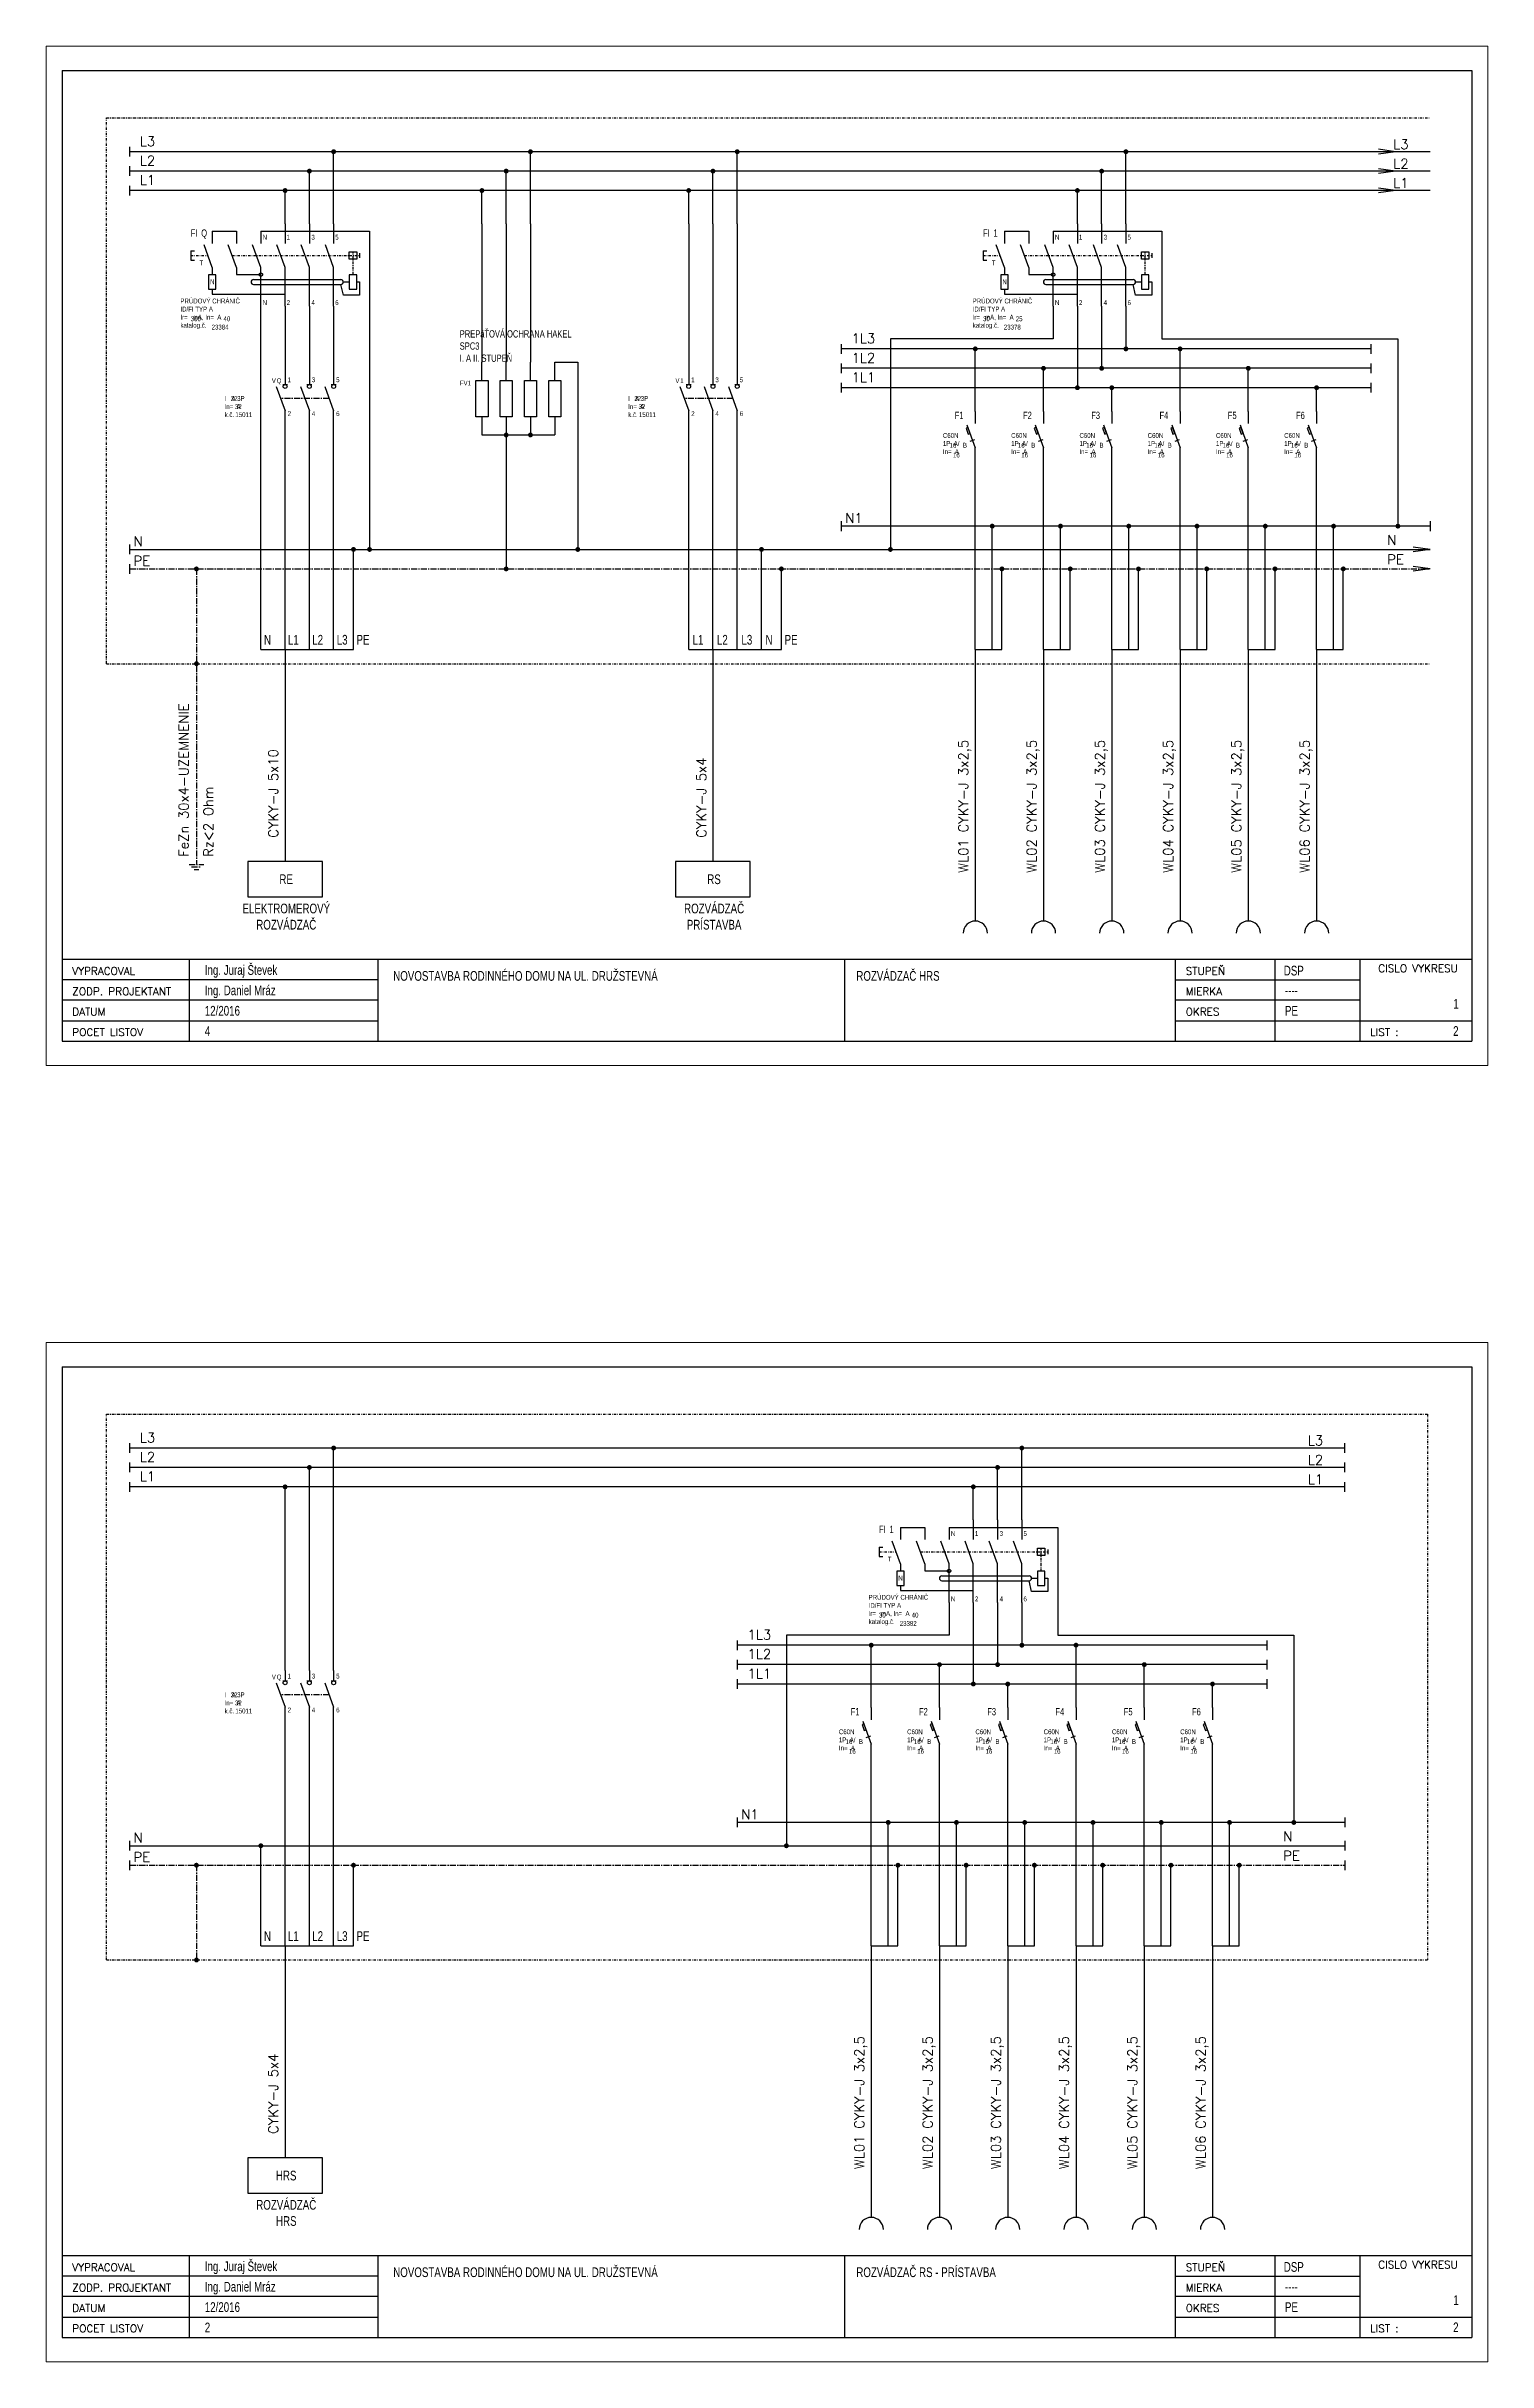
# Model space of a CAD drawing. Header units: millimetres. Extents: x -303 to 1005, y -240 to 237.
# Drawn here: x 27.1 to 324.1, y -240 to 237.1 of the extents above; entities that cross this region are included whole.
import ezdxf
from ezdxf.enums import TextEntityAlignment as Align

# ---------------------------------------------------------------- set-up
doc = ezdxf.new("R2010")
doc.units = ezdxf.units.MM
for name, pattern in [('AXES', [2, 1.25, -0.25, 0.25, -0.25]), ('CENTER', [2, 1.25, -0.25, 0.25, -0.25]), ('CONTINU', [0]), ('DASH2', [19.05, 12.7, -6.35]), ('DASHDOT', [1, 0.5, -0.25, 0, -0.25])]:
    doc.linetypes.add(name, pattern=pattern)
doc.styles.add('ROMANS', font='romans')
doc.styles.add('TR-ELEC', font='TXT', dxfattribs={"width": 0.75, "height": 2})

# ---------------------------------------------------------------- blocks, each defined once
blk = doc.blocks.new('ListA4')
for p, q in [((577.35, 316.98), (577.35, 116.98)), ((577.35, 316.98), (867.85, 316.98)), ((867.85, 316.98), (867.85, 116.98)), ((867.85, 133.78), (577.35, 133.78)), ((867.85, 133.78), (577.35, 133.78)), ((603.6, 116.98), (603.6, 133.78)), ((603.6, 116.98), (603.6, 133.78)), ((642.46, 116.98), (642.46, 133.78)), ((642.46, 116.98), (642.46, 133.78)), ((738.63, 116.98), (738.63, 133.78)), ((806.77, 116.98), (806.77, 133.78)), ((806.77, 116.98), (806.77, 133.78)), ((827.22, 133.78), (827.22, 116.98)), ((844.75, 133.78), (844.75, 116.98)), ((642.46, 129.58), (577.35, 129.58)), ((642.46, 129.58), (577.35, 129.58)), ((806.77, 129.58), (844.75, 129.58)), ((806.77, 129.58), (844.75, 129.58)), ((642.46, 125.38), (577.35, 125.38)), ((642.46, 125.38), (577.35, 125.38)), ((844.75, 125.38), (806.77, 125.38)), ((844.75, 125.38), (806.77, 125.38)), ((577.35, 121.18), (642.46, 121.18)), ((577.35, 121.18), (642.46, 121.18)), ((806.77, 121.18), (851.25, 121.18)), ((806.77, 121.18), (851.25, 121.18)), ((844.75, 121.18), (867.85, 121.18)), ((844.75, 121.18), (867.85, 121.18)), ((577.35, 116.98), (867.85, 116.98)), ((577.35, 116.98), (867.85, 116.98))]:
    blk.add_line(p, q)
at = {"style": 'ROMANS'}
for s, height, p in [('VYPRACOVAL', 1.575, (579.45, 130.63)), ('STUPEŇ', 1.575, (808.87, 130.63)), ('ZODP. PROJEKTANT', 1.5752, (579.45, 126.43)), ('MIERKA', 1.575, (808.87, 126.43)), ('DATUM', 1.575, (579.45, 122.23)), ('POCET LISTOV', 1.5752, (579.45, 118.03)), ('OKRES', 1.575, (808.87, 122.23)), ('LIST :', 1.575, (846.86, 118.03)), ('LIST :', 1.575, (846.86, 118.03))]:
    blk.add_text(s, height=height, dxfattribs=at).set_placement(p)
blk.add_text('CISLO VYKRESU', height=1.5752, dxfattribs=at).set_placement((864.94, 131.18), align=Align.RIGHT)
at = {"style": 'TR-ELEC', "width": 0.75}
for tag, p in [('MENO', (606.75, 130.63)), ('NAZOV', (645.58, 129.41)), ('ROZVADZAC', (741, 129.41)), ('STUPEN', (829.08, 130.5)), ('ZAKAZKA', (606.75, 126.43)), ('DATUM', (606.75, 122.23)), ('OKRES', (829.32, 122.23)), ('MIERKA', (829.32, 126.43)), ('POCETSTR', (606.75, 118.03))]:
    blk.add_attdef(tag, p, '', height=2, dxfattribs=at)
for tag, p in [('CV', (865.14, 123.67)), ('CL', (865.09, 118.06))]:
    blk.add_attdef(tag, text='', height=2, dxfattribs=at).set_placement(p, align=Align.RIGHT)
blk = doc.blocks.new('PrepatOchr')
at = {"color": 1}
for p, q in [((124.59, 169.31), (127.09, 169.31)), ((124.59, 161.81), (124.59, 169.31)), ((127.09, 169.31), (127.09, 161.81)), ((129.59, 169.31), (132.09, 169.31)), ((129.59, 161.81), (129.59, 169.31)), ((132.09, 169.31), (132.09, 161.81)), ((134.59, 169.31), (137.09, 169.31)), ((134.59, 161.81), (134.59, 169.31)), ((137.09, 169.31), (137.09, 161.81)), ((139.59, 169.31), (142.09, 169.31)), ((139.59, 161.81), (139.59, 169.31)), ((142.09, 169.31), (142.09, 161.81)), ((127.09, 161.81), (124.59, 161.81)), ((132.09, 161.81), (129.59, 161.81)), ((137.09, 161.81), (134.59, 161.81)), ((142.09, 161.81), (139.59, 161.81))]:
    blk.add_line(p, q, dxfattribs=at)
for p, q in [((125.84, 161.81), (125.84, 158.06)), ((130.84, 161.81), (130.84, 158.06)), ((135.84, 161.81), (135.84, 158.06)), ((140.84, 161.81), (140.84, 158.06))]:
    blk.add_line(p, q)
for points in [[(125.84, 169.31), (125.84, 173.06)], [(130.84, 169.31), (130.84, 173.06)], [(135.84, 169.31), (135.84, 173.06)], [(140.84, 169.31), (140.84, 173.06)]]:
    blk.add_lwpolyline(points)
for points in [[(125.84, 166.5, 0, 0.987, 0), (125.84, 168.47, 0, 0, 0), (125.84, 169.31, 0, 0, 0)], [(130.84, 166.5, 0, 0.987, 0), (130.84, 168.47, 0, 0, 0), (130.84, 169.31, 0, 0, 0)], [(135.84, 166.5, 0, 0.987, 0), (135.84, 168.47, 0, 0, 0), (135.84, 169.31, 0, 0, 0)], [(140.84, 166.5, 0, 0.987, 0), (140.84, 168.47, 0, 0, 0), (140.84, 169.31, 0, 0, 0)]]:
    blk.add_lwpolyline(points, format="xyseb", dxfattribs=at)
at = {"linetype": 'CONTINU', "style": 'TR-ELEC', "width": 0.75}
blk.add_attdef('MENO', text='', height=1, dxfattribs=at).set_placement((123.58, 168.27), align=Align.RIGHT)
blk = doc.blocks.new('Vypinac3P')
at = {"color": 1}
for p, q in [((74.51, 167.05), (76.33, 162.05)), ((75.83, 167.43), (76.83, 167.43)), ((79.51, 167.05), (81.33, 162.05)), ((80.83, 167.43), (81.83, 167.43)), ((84.51, 167.05), (86.33, 162.05)), ((85.83, 167.43), (86.83, 167.43))]:
    blk.add_line(p, q, dxfattribs=at)
at = {"color": 0}
for p, q in [((76.33, 169.55), (76.33, 167.43)), ((81.33, 169.55), (81.33, 167.43)), ((86.33, 169.55), (86.33, 167.43)), ((76.33, 159.55), (76.33, 162.05)), ((81.33, 159.55), (81.33, 162.05)), ((86.33, 159.55), (86.33, 162.05))]:
    blk.add_line(p, q, dxfattribs=at)
at = {"linetype": 'AXES'}
blk.add_line((85.42, 164.55), (75.42, 164.55), dxfattribs=at)
at = {"color": 1, "linetype": 'CONTINU'}
for centre in [(76.33, 167.03), (81.33, 167.03), (86.33, 167.03)]:
    blk.add_circle(centre, 0.401, dxfattribs=at)
at = {"linetype": 'CONTINU', "attachment_point": 1, "style": 'TR-ELEC'}
for s, insert, char_height, width in [('{\\H0.5x;V}', (73.59, 168.74), 2, 1.4702), ('{\\H0.5x;1}', (76.85, 168.92), 2, 1.4702), ('{\\H0.5x;3}', (81.83, 168.92), 2, 1.4702), ('{\\H0.5x;5}', (86.85, 168.92), 2, 1.4702), ('{I   A 3P\\PIn=  A\\Pk.č.}', (63.87, 165.07), 1, 6.8698), ('{\\H0.5x;2}', (76.85, 161.94), 2, 1.4702), ('{\\H0.5x;4}', (81.83, 161.94), 2, 1.4702), ('{\\H0.5x;6}', (86.85, 161.94), 2, 1.4702)]:
    blk.add_mtext(s, dxfattribs=dict(at, insert=insert, char_height=char_height, width=width))
at = {"linetype": 'CONTINU', "style": 'TR-ELEC', "width": 0.75}
for tag, p in [('OZ', (74.6, 167.73)), ('IN', (65.12, 164.04)), ('IN', (66, 162.39)), ('KC', (66.08, 160.74))]:
    blk.add_attdef(tag, p, '', height=1, dxfattribs=at)
blk = doc.blocks.new('Prud_chranic')
at = {"color": 0}
for p, q in [((239.58, 200.59), (239.58, 196.54)), ((244.58, 200.59), (244.58, 196.54)), ((249.58, 200.59), (249.58, 196.54)), ((224.58, 191.54), (222.87, 196.24)), ((224.58, 199.04), (224.58, 196.54)), ((229.58, 191.54), (227.87, 196.24)), ((229.58, 199.04), (229.58, 196.54)), ((234.58, 191.54), (232.87, 196.24)), ((234.58, 199.04), (234.58, 196.54)), ((239.58, 191.54), (237.87, 196.24)), ((244.58, 191.54), (242.87, 196.24)), ((249.58, 191.54), (247.87, 196.24)), ((234.58, 183.58), (234.58, 191.54)), ((239.58, 183.58), (239.58, 191.54)), ((244.58, 183.58), (244.58, 191.54)), ((249.58, 183.58), (249.58, 191.54))]:
    blk.add_line(p, q, dxfattribs=at)
at = {"linetype": 'CONTINU'}
for p, q in [((224.58, 199.04), (229.58, 199.04)), ((220.15, 194.99), (220.9, 194.99)), ((220.15, 193.09), (220.9, 193.09)), ((224.58, 191.54), (224.58, 190.07))]:
    blk.add_line(p, q, dxfattribs=at)
at = {"linetype": 'DASH2'}
for p, q in [((220.15, 194.99), (220.15, 194.04)), ((220.15, 194.04), (220.15, 193.09)), ((254.93, 194.52), (254.93, 193.57))]:
    blk.add_line(p, q, dxfattribs=at)
at = {"linetype": 'DASHDOT'}
for p, q in [((220.15, 194.04), (223.65, 194.04)), ((228.66, 194.04), (254.93, 194.04)), ((253.57, 190.07), (253.57, 194.8))]:
    blk.add_line(p, q, dxfattribs=at)
for p, q in [((233.08, 189.08), (251.08, 189.08)), ((233.08, 188.08), (251.08, 188.08))]:
    blk.add_line(p, q)
at = {"linetype": 'CONTINU'}
for points in [[(234.58, 199.04), (256.98, 199.04), (256.98, 183.58)], [(224.58, 187.1), (224.58, 186.07), (239.58, 186.07)]]:
    blk.add_lwpolyline(points, dxfattribs=at)
at = {"linetype": 'DASH2'}
blk.add_lwpolyline([(229.58, 191.54), (229.58, 190.09), (234.58, 190.09)], dxfattribs=at)
for points in [[(252.81, 193.28), (252.81, 194.8), (254.33, 194.8), (254.33, 193.28)], [(223.82, 190.07), (223.82, 187.1), (225.33, 187.1), (225.33, 190.07)], [(252.81, 190.07), (252.81, 187.1), (254.33, 187.1), (254.33, 190.07)]]:
    blk.add_lwpolyline(points, close=True)
for points in [[(254.33, 188.58), (254.93, 188.58), (254.93, 185.89), (251.58, 185.89), (251.08, 188.08)], [(251.58, 188.58), (252.81, 188.58)]]:
    blk.add_lwpolyline(points)
blk.add_circle((234.58, 190.09), 0.338, dxfattribs=at)
for centre, start, end in [((233.08, 188.58), 90, 270), ((251.08, 188.58), 270, 90)]:
    blk.add_arc(centre, 0.5, start, end)
at = {"linetype": 'CONTINU', "attachment_point": 1, "style": 'TR-ELEC'}
for s, insert, char_height, width in [('{FI}', (220.15, 199.42), 1.5, 2.3031), ('{\\pxql;N}', (234.96, 198.3), 1, 1.3566), ('{\\pxql;1}', (239.9, 198.3), 1, 1.3566), ('{\\pxql;3}', (245, 198.3), 1, 1.3566), ('{\\pxql;5}', (249.91, 198.3), 1, 1.3566), ('{T}', (221.95, 193.04), 1, 2.3031), ('{\\pxqc;N}', (223.9, 189.12), 1, 1.3566), ('{\\pxql;PRÚDOVÝ CHRÁNIČ\\PID/FI TYP A\\PIr=   mA, In=  A\\Pkatalog.č.}', (218.01, 185.16), 1, 12.1501), ('{\\pxql;N}', (234.96, 184.83), 1, 1.3566), ('{\\pxql;2}', (239.9, 184.83), 1, 1.3566), ('{\\pxql;4}', (245, 184.83), 1, 1.3566), ('{\\pxql;6}', (249.91, 184.83), 1, 1.3566)]:
    blk.add_mtext(s, dxfattribs=dict(at, insert=insert, char_height=char_height, width=width))
at = {"linetype": 'CONTINU', "style": 'TR-ELEC', "width": 0.75}
for tag, p, height in [('OZ', (222.29, 197.9), 1.5), ('IR', (220.12, 180.49), 1), ('IN', (226.88, 180.49), 1), ('KC', (224.43, 178.78), 1)]:
    blk.add_attdef(tag, p, '', height=height, dxfattribs=at)
blk = doc.blocks.new('Istic1P')
at = {"color": 0}
for p, q in [((223.32, 158.68), (223.32, 156.18)), ((221.61, 155.88), (223.32, 151.18)), ((222.29, 152.56), (223.23, 152.9)), ((223.32, 148.68), (223.32, 151.18))]:
    blk.add_line(p, q, dxfattribs=at)
at = {"linetype": 'CONTINU'}
blk.add_lwpolyline([(221.8, 155.36), (221.42, 155.22), (221.86, 154), (222.25, 154.14)], close=True, dxfattribs=at)
at = {"linetype": 'CONTINU', "insert": (216.66, 154.21), "char_height": 2, "width": 6.6831, "attachment_point": 1, "style": 'TR-ELEC'}
blk.add_mtext('{\\H0.5x;C60N\\P1P  A/\\PIn=  A}', dxfattribs=at)
at = {"linetype": 'CONTINU', "style": 'TR-ELEC', "width": 0.75}
blk.add_attdef('MENO', text='', height=1.5, dxfattribs=at).set_placement((220.91, 157.1), align=Align.RIGHT)
for tag, p in [('IN', (218.04, 151.18)), ('IN', (218.74, 149.19)), ('TYP', (220.78, 151.2))]:
    blk.add_attdef(tag, p, '', height=1, dxfattribs=at)

msp = doc.modelspace()

# ---------------------------------------------------------------- linework, layer by layer
at = {"linetype": 'DASHDOT'}
for p, q in [((39.55, 222.42), (312.26, 222.42)), ((39.55, 109.92), (39.55, 222.42)), ((39.55, 109.92), (312.26, 109.92)), ((39.55, -44.71), (311.7, -44.71)), ((39.55, -157.21), (39.55, -44.71)), ((311.7, -44.71), (311.7, -157.21)), ((39.55, -157.21), (311.7, -157.21))]:
    msp.add_line(p, q, dxfattribs=at)
for p, q in [((44.29, 216.42), (44.29, 214.42)), ((86.33, 200.59), (86.33, 215.42)), ((126.88, 200.59), (126.88, 215.42)), ((169.49, 200.59), (169.49, 215.42)), ((249.58, 200.59), (249.58, 215.42)), ((305.12, 215.42), (301.62, 215.92)), ((305.12, 215.42), (301.62, 214.92)), ((44.29, 212.42), (44.29, 210.42)), ((81.33, 200.59), (81.33, 211.42)), ((121.88, 200.59), (121.88, 211.42)), ((164.49, 200.59), (164.49, 211.42)), ((244.58, 200.59), (244.58, 211.42)), ((305.12, 211.42), (301.62, 211.92)), ((305.12, 211.42), (301.62, 210.92)), ((44.29, 208.42), (44.29, 206.42)), ((76.33, 200.59), (76.33, 207.42)), ((116.88, 200.59), (116.88, 207.42)), ((159.49, 200.59), (159.49, 207.42)), ((239.58, 200.59), (239.58, 207.42)), ((305.12, 207.42), (301.62, 207.92)), ((305.12, 207.42), (301.62, 206.92)), ((71.33, 112.82), (71.33, 183.58)), ((190.94, 175.79), (190.94, 173.79)), ((190.94, 171.79), (190.94, 169.79)), ((300.04, 175.79), (300.04, 173.79)), ((300.04, 171.79), (300.04, 169.79)), ((190.94, 167.79), (190.94, 165.79)), ((300.04, 167.79), (300.04, 165.79)), ((76.33, 112.82), (76.33, 159.55)), ((81.33, 112.82), (81.33, 159.55)), ((86.33, 112.82), (86.33, 159.55)), ((159.49, 112.82), (159.49, 159.55)), ((164.49, 112.82), (164.49, 159.55)), ((169.49, 112.82), (169.49, 159.55)), ((218.54, 112.82), (218.54, 151.92)), ((232.6, 112.82), (232.6, 151.92)), ((246.67, 112.82), (246.67, 151.92)), ((260.74, 112.82), (260.74, 151.92)), ((274.8, 112.82), (274.8, 151.92)), ((288.87, 112.82), (288.87, 151.92)), ((190.94, 139.26), (190.94, 137.26)), ((312.3, 139.26), (312.3, 137.26)), ((44.29, 134.46), (44.29, 132.46)), ((222.03, 112.82), (222.03, 138.26)), ((236.1, 112.82), (236.1, 138.26)), ((250.17, 112.82), (250.17, 138.26)), ((264.23, 112.82), (264.23, 138.26)), ((278.3, 112.82), (278.3, 138.26)), ((292.37, 112.82), (292.37, 138.26)), ((312.3, 133.46), (308.8, 133.96)), ((44.29, 130.45), (44.29, 128.45)), ((90.42, 112.82), (90.42, 133.46)), ((174.49, 112.82), (174.49, 133.46)), ((178.58, 112.82), (178.58, 129.45)), ((224.03, 112.82), (224.03, 129.45)), ((238.1, 112.82), (238.1, 129.45)), ((252.17, 112.82), (252.17, 129.45)), ((266.23, 112.82), (266.23, 129.45)), ((280.3, 112.82), (280.3, 129.45)), ((294.37, 112.82), (294.37, 129.45)), ((312.3, 133.46), (308.8, 132.96)), ((312.3, 129.45), (308.8, 129.95)), ((312.3, 129.45), (308.8, 128.95)), ((218.54, 61.88), (218.54, 56.88)), ((232.6, 61.88), (232.6, 56.88)), ((246.67, 61.88), (246.67, 56.88)), ((260.74, 61.88), (260.74, 56.88)), ((274.8, 61.88), (274.8, 56.88)), ((288.87, 61.88), (288.87, 56.88)), ((44.29, -50.71), (44.29, -52.71)), ((86.33, -66.54), (86.33, -51.71)), ((228.14, -66.54), (228.14, -51.71)), ((294.64, -50.71), (294.64, -52.71)), ((44.29, -54.71), (44.29, -56.71)), ((81.33, -66.54), (81.33, -55.71)), ((223.14, -66.54), (223.14, -55.71)), ((294.64, -54.71), (294.64, -56.71)), ((44.29, -58.71), (44.29, -60.71)), ((76.33, -66.54), (76.33, -59.71)), ((218.14, -66.54), (218.14, -59.71)), ((294.64, -58.71), (294.64, -60.71)), ((169.5, -91.34), (169.5, -93.34)), ((169.5, -95.34), (169.5, -97.34)), ((278.61, -91.34), (278.61, -93.34)), ((278.61, -95.34), (278.61, -97.34)), ((169.5, -99.34), (169.5, -101.34)), ((278.61, -99.34), (278.61, -101.34)), ((76.33, -154.3), (76.33, -107.58)), ((81.33, -154.3), (81.33, -107.58)), ((86.33, -154.3), (86.33, -107.58)), ((197.1, -154.3), (197.1, -115.21)), ((211.17, -154.3), (211.17, -115.21)), ((225.23, -154.3), (225.23, -115.21)), ((239.3, -154.3), (239.3, -115.21)), ((253.37, -154.3), (253.37, -115.21)), ((267.43, -154.3), (267.43, -115.21)), ((169.5, -127.87), (169.5, -129.87)), ((294.68, -127.87), (294.68, -129.87)), ((44.29, -132.67), (44.29, -134.67)), ((200.6, -154.3), (200.6, -128.87)), ((214.66, -154.3), (214.66, -128.87)), ((228.73, -154.3), (228.73, -128.87)), ((242.8, -154.3), (242.8, -128.87)), ((256.86, -154.3), (256.86, -128.87)), ((270.93, -154.3), (270.93, -128.87)), ((294.68, -132.67), (294.68, -134.67)), ((44.29, -136.68), (44.29, -138.68)), ((71.33, -154.3), (71.33, -133.67)), ((90.42, -154.3), (90.42, -137.68)), ((202.6, -154.3), (202.6, -137.68)), ((216.66, -154.3), (216.66, -137.68)), ((230.73, -154.3), (230.73, -137.68)), ((244.8, -154.3), (244.8, -137.68)), ((258.86, -154.3), (258.86, -137.68)), ((272.93, -154.3), (272.93, -137.68)), ((294.68, -136.68), (294.68, -138.68)), ((197.1, -205.25), (197.1, -210.25)), ((211.17, -205.25), (211.17, -210.25)), ((225.23, -205.25), (225.23, -210.25)), ((239.3, -205.25), (239.3, -210.25)), ((253.37, -205.25), (253.37, -210.25)), ((267.43, -205.25), (267.43, -210.25))]:
    msp.add_line(p, q)
at = {"color": 30}
for p, q in [((153.39, 215.42), (44.29, 215.42)), ((312.26, 215.42), (153.39, 215.42)), ((148.39, 211.42), (44.29, 211.42)), ((312.26, 211.42), (148.39, 211.42)), ((143.39, 207.42), (44.29, 207.42)), ((312.26, 207.42), (143.39, 207.42)), ((300.04, 174.79), (190.94, 174.79)), ((300.04, 170.79), (190.94, 170.79)), ((300.04, 166.79), (190.94, 166.79)), ((153.39, -51.71), (44.29, -51.71)), ((294.64, -51.71), (153.39, -51.71)), ((148.39, -55.71), (44.29, -55.71)), ((294.64, -55.71), (148.39, -55.71)), ((143.39, -59.71), (44.29, -59.71)), ((294.64, -59.71), (143.39, -59.71)), ((278.61, -92.34), (169.5, -92.34)), ((278.61, -96.34), (169.5, -96.34)), ((278.61, -100.34), (169.5, -100.34))]:
    msp.add_line(p, q, dxfattribs=at)
at = {"linetype": 'CONTINU'}
for p, q in [((116.88, 200.59), (116.88, 172.05)), ((121.88, 200.59), (121.88, 172.05)), ((126.88, 200.59), (126.88, 172.05)), ((159.49, 200.59), (159.49, 169.55)), ((164.49, 200.59), (164.49, 169.55)), ((169.49, 200.59), (169.49, 169.55)), ((76.33, 183.58), (76.33, 169.55)), ((81.33, 183.58), (81.33, 169.55)), ((86.33, 183.58), (86.33, 169.55)), ((93.73, 183.58), (93.73, 133.46)), ((239.58, 183.58), (239.58, 166.79)), ((244.58, 183.58), (244.58, 170.79)), ((249.58, 183.58), (249.58, 174.79)), ((218.54, 161.92), (218.54, 174.79)), ((260.74, 161.92), (260.74, 174.79)), ((232.6, 161.92), (232.6, 170.79)), ((274.8, 161.92), (274.8, 170.79)), ((246.67, 161.92), (246.67, 166.79)), ((288.87, 161.92), (288.87, 166.79)), ((116.88, 157.05), (131.88, 157.05)), ((121.88, 157.05), (121.88, 129.45)), ((76.33, -97.58), (76.33, -66.54)), ((81.33, -97.58), (81.33, -66.54)), ((86.33, -97.58), (86.33, -66.54)), ((218.14, -83.54), (218.14, -100.34)), ((223.14, -83.54), (223.14, -96.34)), ((228.14, -83.54), (228.14, -92.34)), ((197.1, -105.21), (197.1, -92.34)), ((239.3, -105.21), (239.3, -92.34)), ((211.17, -105.21), (211.17, -96.34)), ((253.37, -105.21), (253.37, -96.34)), ((225.23, -105.21), (225.23, -100.34)), ((267.43, -105.21), (267.43, -100.34))]:
    msp.add_line(p, q, dxfattribs=at)
at = {"color": 5}
for p, q in [((312.3, 138.26), (190.94, 138.26)), ((44.29, 133.46), (312.3, 133.46)), ((294.68, -128.87), (169.5, -128.87)), ((44.29, -133.67), (294.68, -133.67))]:
    msp.add_line(p, q, dxfattribs=at)
at = {"color": 3, "linetype": 'CENTER'}
for p, q in [((44.29, 129.45), (312.3, 129.45)), ((58.06, 129.45), (58.06, 68.53)), ((56.56, 68.53), (59.56, 68.53)), ((57.06, 68.03), (59.06, 68.03)), ((57.56, 67.53), (58.56, 67.53)), ((44.29, -137.68), (294.68, -137.68)), ((58.06, -137.68), (58.06, -157.21))]:
    msp.add_line(p, q, dxfattribs=at)
at = {"linetype": 'CONTINU', "lineweight": 0}
for points in [[(27.12, 27.14), (27.12, 237.14), (324.12, 237.14), (324.12, 27.14)], [(27.12, -239.99), (27.12, -29.99), (324.12, -29.99), (324.12, -239.99)]]:
    msp.add_lwpolyline(points, close=True, dxfattribs=at)
at = {"const_width": 0.5}
for points in [[(86.08, 215.42, 1), (86.58, 215.42, 1)], [(126.63, 215.42, 1), (127.13, 215.42, 1)], [(169.24, 215.42, 1), (169.74, 215.42, 1)], [(249.33, 215.42, 1), (249.83, 215.42, 1)], [(81.08, 211.42, 1), (81.58, 211.42, 1)], [(121.63, 211.42, 1), (122.13, 211.42, 1)], [(164.24, 211.42, 1), (164.74, 211.42, 1)], [(244.33, 211.42, 1), (244.83, 211.42, 1)], [(76.08, 207.42, 1), (76.58, 207.42, 1)], [(116.63, 207.42, 1), (117.13, 207.42, 1)], [(159.24, 207.42, 1), (159.74, 207.42, 1)], [(239.33, 207.42, 1), (239.83, 207.42, 1)], [(218.29, 174.79, 1), (218.79, 174.79, 1)], [(249.33, 174.79, 1), (249.83, 174.79, 1)], [(260.49, 174.79, 1), (260.99, 174.79, 1)], [(232.35, 170.79, 1), (232.85, 170.79, 1)], [(239.33, 166.79, 1), (239.83, 166.79, 1)], [(244.33, 170.79, 1), (244.83, 170.79, 1)], [(246.42, 166.79, 1), (246.92, 166.79, 1)], [(274.55, 170.79, 1), (275.05, 170.79, 1)], [(288.62, 166.79, 1), (289.12, 166.79, 1)], [(121.63, 157.05, 1), (122.13, 157.05, 1)], [(126.63, 157.05, 1), (127.13, 157.05, 1)], [(221.78, 138.26, 1), (222.28, 138.26, 1)], [(235.85, 138.26, 1), (236.35, 138.26, 1)], [(249.92, 138.26, 1), (250.42, 138.26, 1)], [(263.98, 138.26, 1), (264.48, 138.26, 1)], [(278.05, 138.26, 1), (278.55, 138.26, 1)], [(292.12, 138.26, 1), (292.62, 138.26, 1)], [(305.37, 138.26, 1), (305.87, 138.26, 1)], [(90.17, 133.46, 1), (90.67, 133.46, 1)], [(93.48, 133.46, 1), (93.98, 133.46, 1)], [(136.39, 133.46, 1), (136.89, 133.46, 1)], [(174.24, 133.46, 1), (174.74, 133.46, 1)], [(200.81, 133.46, 1), (201.31, 133.46, 1)], [(57.81, 129.45, 1), (58.31, 129.45, 1)], [(121.63, 129.45, 1), (122.13, 129.45, 1)], [(178.33, 129.45, 1), (178.83, 129.45, 1)], [(223.78, 129.45, 1), (224.28, 129.45, 1)], [(237.85, 129.45, 1), (238.35, 129.45, 1)], [(251.92, 129.45, 1), (252.42, 129.45, 1)], [(265.98, 129.45, 1), (266.48, 129.45, 1)], [(280.05, 129.45, 1), (280.55, 129.45, 1)], [(294.12, 129.45, 1), (294.62, 129.45, 1)], [(57.81, 109.92, 1), (58.31, 109.92, 1)], [(86.08, -51.71, 1), (86.58, -51.71, 1)], [(227.89, -51.71, 1), (228.39, -51.71, 1)], [(81.08, -55.71, 1), (81.58, -55.71, 1)], [(222.89, -55.71, 1), (223.39, -55.71, 1)], [(76.08, -59.71, 1), (76.58, -59.71, 1)], [(217.89, -59.71, 1), (218.39, -59.71, 1)], [(196.85, -92.34, 1), (197.35, -92.34, 1)], [(227.89, -92.34, 1), (228.39, -92.34, 1)], [(239.05, -92.34, 1), (239.55, -92.34, 1)], [(210.92, -96.34, 1), (211.42, -96.34, 1)], [(217.89, -100.34, 1), (218.39, -100.34, 1)], [(222.89, -96.34, 1), (223.39, -96.34, 1)], [(224.98, -100.34, 1), (225.48, -100.34, 1)], [(253.12, -96.34, 1), (253.62, -96.34, 1)], [(267.18, -100.34, 1), (267.68, -100.34, 1)], [(200.35, -128.87, 1), (200.85, -128.87, 1)], [(214.41, -128.87, 1), (214.91, -128.87, 1)], [(228.48, -128.87, 1), (228.98, -128.87, 1)], [(242.55, -128.87, 1), (243.05, -128.87, 1)], [(256.61, -128.87, 1), (257.11, -128.87, 1)], [(270.68, -128.87, 1), (271.18, -128.87, 1)], [(283.93, -128.87, 1), (284.43, -128.87, 1)], [(71.08, -133.67, 1), (71.58, -133.67, 1)], [(179.37, -133.67, 1), (179.87, -133.67, 1)], [(57.81, -137.68, 1), (58.31, -137.68, 1)], [(90.17, -137.68, 1), (90.67, -137.68, 1)], [(202.35, -137.68, 1), (202.85, -137.68, 1)], [(216.41, -137.68, 1), (216.91, -137.68, 1)], [(230.48, -137.68, 1), (230.98, -137.68, 1)], [(244.55, -137.68, 1), (245.05, -137.68, 1)], [(258.61, -137.68, 1), (259.11, -137.68, 1)], [(272.68, -137.68, 1), (273.18, -137.68, 1)], [(57.81, -157.21, 1), (58.31, -157.21, 1)]]:
    msp.add_lwpolyline(points, format="xyb", close=True, dxfattribs=at)
at = {"linetype": 'CONTINU'}
for points in [[(234.58, 183.58), (234.58, 176.83), (201.06, 176.83), (201.06, 133.46)], [(256.98, 183.58), (256.98, 176.83), (305.62, 176.83), (305.62, 138.26)], [(131.88, 172.05), (136.64, 172.05), (136.64, 133.46)], [(213.14, -83.54), (213.14, -90.29), (179.62, -90.29), (179.62, -133.67)], [(235.55, -83.54), (235.55, -90.29), (284.18, -90.29), (284.18, -128.87)]]:
    msp.add_lwpolyline(points, dxfattribs=at)
for points in [[(71.33, 112.82), (90.42, 112.82)], [(76.33, 112.82), (76.33, 69.14)], [(159.49, 112.82), (178.58, 112.82)], [(164.49, 112.82), (164.49, 69.14)], [(218.54, 112.82), (224.03, 112.82)], [(218.54, 112.82), (218.54, 61.88)], [(232.6, 112.82), (238.1, 112.82)], [(232.6, 112.82), (232.6, 61.88)], [(246.67, 112.82), (252.17, 112.82)], [(246.67, 112.82), (246.67, 61.88)], [(260.74, 112.82), (266.23, 112.82)], [(260.74, 112.82), (260.74, 61.88)], [(274.8, 112.82), (280.3, 112.82)], [(274.8, 112.82), (274.8, 61.88)], [(288.87, 112.82), (294.37, 112.82)], [(288.87, 112.82), (288.87, 61.88)], [(71.33, -154.3), (90.42, -154.3)], [(76.33, -154.3), (76.33, -197.99)], [(197.1, -154.3), (202.6, -154.3)], [(197.1, -154.3), (197.1, -205.25)], [(211.17, -154.3), (216.66, -154.3)], [(211.17, -154.3), (211.17, -205.25)], [(225.23, -154.3), (230.73, -154.3)], [(225.23, -154.3), (225.23, -205.25)], [(239.3, -154.3), (244.8, -154.3)], [(239.3, -154.3), (239.3, -205.25)], [(253.37, -154.3), (258.86, -154.3)], [(253.37, -154.3), (253.37, -205.25)], [(267.43, -154.3), (272.93, -154.3)], [(267.43, -154.3), (267.43, -205.25)]]:
    msp.add_lwpolyline(points)
at = {"color": 1, "linetype": 'CONTINU'}
for points in [[(68.63, 69.14), (68.63, 61.88), (84.03, 61.88), (84.03, 69.14)], [(156.79, 69.14), (156.79, 61.88), (172.19, 61.88), (172.19, 69.14)], [(68.63, -197.99), (68.63, -205.25), (84.03, -205.25), (84.03, -197.99)]]:
    msp.add_lwpolyline(points, close=True, dxfattribs=at)
for centre in [(218.54, 54.38), (232.6, 54.38), (246.67, 54.38), (260.74, 54.38), (274.8, 54.38), (288.87, 54.38), (197.1, -212.75), (211.17, -212.75), (225.23, -212.75), (239.3, -212.75), (253.37, -212.75), (267.43, -212.75)]:
    msp.add_arc(centre, 2.5, 0, 180)

# ---------------------------------------------------------------- block references
for p, values in [((-546.97, -84.83), {'MENO': 'Ing. Juraj Števek', 'ZAKAZKA': 'Ing. Daniel Mráz', 'DATUM': '12/2016', 'POCETSTR': '4', 'NAZOV': 'NOVOSTAVBA RODINNÉHO DOMU NA UL. DRUŽSTEVNÁ', 'ROZVADZAC': 'ROZVÁDZAČ HRS', 'STUPEN': 'DSP', 'MIERKA': '----', 'OKRES': 'PE', 'CV': '1', 'CL': '2'}), ((-546.97, -351.96), {'MENO': 'Ing. Juraj Števek', 'ZAKAZKA': 'Ing. Daniel Mráz', 'DATUM': '12/2016', 'POCETSTR': '2', 'NAZOV': 'NOVOSTAVBA RODINNÉHO DOMU NA UL. DRUŽSTEVNÁ', 'ROZVADZAC': 'ROZVÁDZAČ RS - PRÍSTAVBA', 'STUPEN': 'DSP', 'MIERKA': '----', 'OKRES': 'PE', 'CV': '1', 'CL': '2'})]:
    msp.add_blockref('ListA4', p).add_auto_attribs(values)
at = {"linetype": 'CONTINU'}
for name, p, values in [('Prud_chranic', (-163.25, 0), {'IR': '300', 'IN': '40', 'KC': '23384', 'OZ': 'Q'}), ('Prud_chranic', (0, 0), {'IR': '30', 'IN': '25', 'KC': '23378', 'OZ': '1'}), ('PrepatOchr', (-8.95, -1.01), {'MENO': 'FV1'}), ('Prud_chranic', (-21.44, -267.13), {'IR': '30', 'IN': '40', 'KC': '23382', 'OZ': '1'})]:
    msp.add_blockref(name, p, dxfattribs=at).add_auto_attribs(values)
ref = msp.add_blockref('Vypinac3P', (0, 0), dxfattribs=at)
ref.add_attrib('IN', '32', (65.12, 164.04), dxfattribs={"linetype": 'CONTINU', "height": 1, "style": 'TR-ELEC', "width": 0.75})
ref.add_attrib('IN', '32', (66, 162.39), dxfattribs={"linetype": 'CONTINU', "height": 1, "style": 'TR-ELEC', "width": 0.75})
ref.add_attrib('KC', '15011', (66.08, 160.74), dxfattribs={"linetype": 'CONTINU', "height": 1, "style": 'TR-ELEC', "width": 0.75})
ref.add_attrib('OZ', 'Q', (74.6, 167.73), dxfattribs={"linetype": 'CONTINU', "height": 1, "style": 'TR-ELEC', "width": 0.75})
ref = msp.add_blockref('Vypinac3P', (0, 0), dxfattribs=at)
ref.add_attrib('IN', '32', (65.12, 164.04), dxfattribs={"linetype": 'CONTINU', "height": 1, "style": 'TR-ELEC', "width": 0.75})
ref.add_attrib('IN', '32', (66, 162.39), dxfattribs={"linetype": 'CONTINU', "height": 1, "style": 'TR-ELEC', "width": 0.75})
ref.add_attrib('KC', '15011', (66.08, 160.74), dxfattribs={"linetype": 'CONTINU', "height": 1, "style": 'TR-ELEC', "width": 0.75})
ref.add_attrib('OZ', 'Q', (74.6, 167.73), dxfattribs={"linetype": 'CONTINU', "height": 1, "style": 'TR-ELEC', "width": 0.75})
ref = msp.add_blockref('Vypinac3P', (83.16, 0), dxfattribs=at)
ref.add_attrib('IN', '32', (148.28, 164.04), dxfattribs={"linetype": 'CONTINU', "height": 1, "style": 'TR-ELEC', "width": 0.75})
ref.add_attrib('IN', '32', (149.16, 162.39), dxfattribs={"linetype": 'CONTINU', "height": 1, "style": 'TR-ELEC', "width": 0.75})
ref.add_attrib('KC', '15011', (149.24, 160.74), dxfattribs={"linetype": 'CONTINU', "height": 1, "style": 'TR-ELEC', "width": 0.75})
ref.add_attrib('OZ', '1', (157.76, 167.73), dxfattribs={"linetype": 'CONTINU', "height": 1, "style": 'TR-ELEC', "width": 0.75})
ref = msp.add_blockref('Istic1P', (-4.79, 3.24), dxfattribs=at)
ref.add_attrib('MENO', 'F1', dxfattribs={"linetype": 'CONTINU', "height": 1.5, "style": 'TR-ELEC', "width": 0.75}).set_placement((216.12, 160.34), align=Align.RIGHT)
ref.add_attrib('IN', '16', (213.25, 154.42), dxfattribs={"linetype": 'CONTINU', "height": 1, "style": 'TR-ELEC', "width": 0.75})
ref.add_attrib('IN', '16', (213.95, 152.42), dxfattribs={"linetype": 'CONTINU', "height": 1, "style": 'TR-ELEC', "width": 0.75})
ref.add_attrib('TYP', 'B', (215.99, 154.44), dxfattribs={"linetype": 'CONTINU', "height": 1, "style": 'TR-ELEC', "width": 0.75})
ref = msp.add_blockref('Istic1P', (9.28, 3.24), dxfattribs=at)
ref.add_attrib('MENO', 'F2', dxfattribs={"linetype": 'CONTINU', "height": 1.5, "style": 'TR-ELEC', "width": 0.75}).set_placement((230.19, 160.34), align=Align.RIGHT)
ref.add_attrib('IN', '16', (227.32, 154.42), dxfattribs={"linetype": 'CONTINU', "height": 1, "style": 'TR-ELEC', "width": 0.75})
ref.add_attrib('IN', '16', (228.02, 152.42), dxfattribs={"linetype": 'CONTINU', "height": 1, "style": 'TR-ELEC', "width": 0.75})
ref.add_attrib('TYP', 'B', (230.06, 154.44), dxfattribs={"linetype": 'CONTINU', "height": 1, "style": 'TR-ELEC', "width": 0.75})
ref = msp.add_blockref('Istic1P', (23.35, 3.24), dxfattribs=at)
ref.add_attrib('MENO', 'F3', dxfattribs={"linetype": 'CONTINU', "height": 1.5, "style": 'TR-ELEC', "width": 0.75}).set_placement((244.25, 160.34), align=Align.RIGHT)
ref.add_attrib('IN', '16', (241.38, 154.42), dxfattribs={"linetype": 'CONTINU', "height": 1, "style": 'TR-ELEC', "width": 0.75})
ref.add_attrib('IN', '16', (242.08, 152.42), dxfattribs={"linetype": 'CONTINU', "height": 1, "style": 'TR-ELEC', "width": 0.75})
ref.add_attrib('TYP', 'B', (244.13, 154.44), dxfattribs={"linetype": 'CONTINU', "height": 1, "style": 'TR-ELEC', "width": 0.75})
ref = msp.add_blockref('Istic1P', (37.41, 3.24), dxfattribs=at)
ref.add_attrib('MENO', 'F4', dxfattribs={"linetype": 'CONTINU', "height": 1.5, "style": 'TR-ELEC', "width": 0.75}).set_placement((258.32, 160.34), align=Align.RIGHT)
ref.add_attrib('IN', '16', (255.45, 154.42), dxfattribs={"linetype": 'CONTINU', "height": 1, "style": 'TR-ELEC', "width": 0.75})
ref.add_attrib('IN', '16', (256.15, 152.42), dxfattribs={"linetype": 'CONTINU', "height": 1, "style": 'TR-ELEC', "width": 0.75})
ref.add_attrib('TYP', 'B', (258.19, 154.44), dxfattribs={"linetype": 'CONTINU', "height": 1, "style": 'TR-ELEC', "width": 0.75})
ref = msp.add_blockref('Istic1P', (51.48, 3.24), dxfattribs=at)
ref.add_attrib('MENO', 'F5', dxfattribs={"linetype": 'CONTINU', "height": 1.5, "style": 'TR-ELEC', "width": 0.75}).set_placement((272.39, 160.34), align=Align.RIGHT)
ref.add_attrib('IN', '16', (269.52, 154.42), dxfattribs={"linetype": 'CONTINU', "height": 1, "style": 'TR-ELEC', "width": 0.75})
ref.add_attrib('IN', '16', (270.22, 152.42), dxfattribs={"linetype": 'CONTINU', "height": 1, "style": 'TR-ELEC', "width": 0.75})
ref.add_attrib('TYP', 'B', (272.26, 154.44), dxfattribs={"linetype": 'CONTINU', "height": 1, "style": 'TR-ELEC', "width": 0.75})
ref = msp.add_blockref('Istic1P', (65.54, 3.24), dxfattribs=at)
ref.add_attrib('MENO', 'F6', dxfattribs={"linetype": 'CONTINU', "height": 1.5, "style": 'TR-ELEC', "width": 0.75}).set_placement((286.45, 160.34), align=Align.RIGHT)
ref.add_attrib('IN', '16', (283.58, 154.42), dxfattribs={"linetype": 'CONTINU', "height": 1, "style": 'TR-ELEC', "width": 0.75})
ref.add_attrib('IN', '16', (284.28, 152.42), dxfattribs={"linetype": 'CONTINU', "height": 1, "style": 'TR-ELEC', "width": 0.75})
ref.add_attrib('TYP', 'B', (286.32, 154.44), dxfattribs={"linetype": 'CONTINU', "height": 1, "style": 'TR-ELEC', "width": 0.75})
ref = msp.add_blockref('Vypinac3P', (0, -267.13), dxfattribs=at)
ref.add_attrib('IN', '32', (65.12, -103.08), dxfattribs={"linetype": 'CONTINU', "height": 1, "style": 'TR-ELEC', "width": 0.75})
ref.add_attrib('IN', '32', (66, -104.74), dxfattribs={"linetype": 'CONTINU', "height": 1, "style": 'TR-ELEC', "width": 0.75})
ref.add_attrib('KC', '15011', (66.08, -106.39), dxfattribs={"linetype": 'CONTINU', "height": 1, "style": 'TR-ELEC', "width": 0.75})
ref.add_attrib('OZ', 'Q', (74.6, -99.4), dxfattribs={"linetype": 'CONTINU', "height": 1, "style": 'TR-ELEC', "width": 0.75})
ref = msp.add_blockref('Vypinac3P', (0, -267.13), dxfattribs=at)
ref.add_attrib('IN', '32', (65.12, -103.08), dxfattribs={"linetype": 'CONTINU', "height": 1, "style": 'TR-ELEC', "width": 0.75})
ref.add_attrib('IN', '32', (66, -104.74), dxfattribs={"linetype": 'CONTINU', "height": 1, "style": 'TR-ELEC', "width": 0.75})
ref.add_attrib('KC', '15011', (66.08, -106.39), dxfattribs={"linetype": 'CONTINU', "height": 1, "style": 'TR-ELEC', "width": 0.75})
ref.add_attrib('OZ', 'Q', (74.6, -99.4), dxfattribs={"linetype": 'CONTINU', "height": 1, "style": 'TR-ELEC', "width": 0.75})
ref = msp.add_blockref('Istic1P', (-26.22, -263.89), dxfattribs=at)
ref.add_attrib('MENO', 'F1', dxfattribs={"linetype": 'CONTINU', "height": 1.5, "style": 'TR-ELEC', "width": 0.75}).set_placement((194.68, -106.79), align=Align.RIGHT)
ref.add_attrib('IN', '16', (191.82, -112.71), dxfattribs={"linetype": 'CONTINU', "height": 1, "style": 'TR-ELEC', "width": 0.75})
ref.add_attrib('IN', '16', (192.51, -114.7), dxfattribs={"linetype": 'CONTINU', "height": 1, "style": 'TR-ELEC', "width": 0.75})
ref.add_attrib('TYP', 'B', (194.56, -112.69), dxfattribs={"linetype": 'CONTINU', "height": 1, "style": 'TR-ELEC', "width": 0.75})
ref = msp.add_blockref('Istic1P', (-12.16, -263.89), dxfattribs=at)
ref.add_attrib('MENO', 'F2', dxfattribs={"linetype": 'CONTINU', "height": 1.5, "style": 'TR-ELEC', "width": 0.75}).set_placement((208.75, -106.79), align=Align.RIGHT)
ref.add_attrib('IN', '16', (205.88, -112.71), dxfattribs={"linetype": 'CONTINU', "height": 1, "style": 'TR-ELEC', "width": 0.75})
ref.add_attrib('IN', '16', (206.58, -114.7), dxfattribs={"linetype": 'CONTINU', "height": 1, "style": 'TR-ELEC', "width": 0.75})
ref.add_attrib('TYP', 'B', (208.62, -112.69), dxfattribs={"linetype": 'CONTINU', "height": 1, "style": 'TR-ELEC', "width": 0.75})
ref = msp.add_blockref('Istic1P', (1.91, -263.89), dxfattribs=at)
ref.add_attrib('MENO', 'F3', dxfattribs={"linetype": 'CONTINU', "height": 1.5, "style": 'TR-ELEC', "width": 0.75}).set_placement((222.82, -106.79), align=Align.RIGHT)
ref.add_attrib('IN', '16', (219.95, -112.71), dxfattribs={"linetype": 'CONTINU', "height": 1, "style": 'TR-ELEC', "width": 0.75})
ref.add_attrib('IN', '16', (220.65, -114.7), dxfattribs={"linetype": 'CONTINU', "height": 1, "style": 'TR-ELEC', "width": 0.75})
ref.add_attrib('TYP', 'B', (222.69, -112.69), dxfattribs={"linetype": 'CONTINU', "height": 1, "style": 'TR-ELEC', "width": 0.75})
ref = msp.add_blockref('Istic1P', (15.98, -263.89), dxfattribs=at)
ref.add_attrib('MENO', 'F4', dxfattribs={"linetype": 'CONTINU', "height": 1.5, "style": 'TR-ELEC', "width": 0.75}).set_placement((236.88, -106.79), align=Align.RIGHT)
ref.add_attrib('IN', '16', (234.01, -112.71), dxfattribs={"linetype": 'CONTINU', "height": 1, "style": 'TR-ELEC', "width": 0.75})
ref.add_attrib('IN', '16', (234.71, -114.7), dxfattribs={"linetype": 'CONTINU', "height": 1, "style": 'TR-ELEC', "width": 0.75})
ref.add_attrib('TYP', 'B', (236.76, -112.69), dxfattribs={"linetype": 'CONTINU', "height": 1, "style": 'TR-ELEC', "width": 0.75})
ref = msp.add_blockref('Istic1P', (30.04, -263.89), dxfattribs=at)
ref.add_attrib('MENO', 'F5', dxfattribs={"linetype": 'CONTINU', "height": 1.5, "style": 'TR-ELEC', "width": 0.75}).set_placement((250.95, -106.79), align=Align.RIGHT)
ref.add_attrib('IN', '16', (248.08, -112.71), dxfattribs={"linetype": 'CONTINU', "height": 1, "style": 'TR-ELEC', "width": 0.75})
ref.add_attrib('IN', '16', (248.78, -114.7), dxfattribs={"linetype": 'CONTINU', "height": 1, "style": 'TR-ELEC', "width": 0.75})
ref.add_attrib('TYP', 'B', (250.82, -112.69), dxfattribs={"linetype": 'CONTINU', "height": 1, "style": 'TR-ELEC', "width": 0.75})
ref = msp.add_blockref('Istic1P', (44.11, -263.89), dxfattribs=at)
ref.add_attrib('MENO', 'F6', dxfattribs={"linetype": 'CONTINU', "height": 1.5, "style": 'TR-ELEC', "width": 0.75}).set_placement((265.02, -106.79), align=Align.RIGHT)
ref.add_attrib('IN', '16', (262.15, -112.71), dxfattribs={"linetype": 'CONTINU', "height": 1, "style": 'TR-ELEC', "width": 0.75})
ref.add_attrib('IN', '16', (262.85, -114.7), dxfattribs={"linetype": 'CONTINU', "height": 1, "style": 'TR-ELEC', "width": 0.75})
ref.add_attrib('TYP', 'B', (264.89, -112.69), dxfattribs={"linetype": 'CONTINU', "height": 1, "style": 'TR-ELEC', "width": 0.75})

# ---------------------------------------------------------------- texts
at = {"style": 'ROMANS'}
for s, p in [('L3', (46.39, 216.58)), ('L3', (304.66, 215.96)), ('L2', (46.39, 212.58)), ('L1', (46.39, 208.58)), ('L2', (304.66, 211.96)), ('L1', (304.66, 207.96)), ('1L3', (193.04, 175.94)), ('1L2', (193.04, 171.94)), ('1L1', (193.04, 167.94)), ('N1', (191.75, 138.92)), ('N', (45.1, 134.12)), ('N', (303.42, 134.4)), ('PE', (45.1, 130.11)), ('PE', (303.42, 130.4)), ('L3', (46.39, -50.55)), ('L3', (287.05, -51.16)), ('L2', (46.39, -54.55)), ('L1', (46.39, -58.55)), ('L2', (287.05, -55.16)), ('L1', (287.05, -59.16)), ('1L3', (171.6, -91.18)), ('1L2', (171.6, -95.18)), ('1L1', (171.6, -99.18)), ('N1', (170.32, -128.21)), ('N', (45.1, -133.01)), ('N', (281.99, -132.72)), ('PE', (45.1, -137.01)), ('PE', (281.99, -136.73))]:
    msp.add_text(s, height=2, dxfattribs=at).set_placement(p)
for s, p in [('FeZn 30x4-UZEMNENIE', (56.43, 70.1)), ('CYKY-J 5x10', (74.88, 74.05)), ('WL01 CYKY-J 3x2,5', (217.09, 66.81)), ('WL02 CYKY-J 3x2,5', (231.16, 66.81)), ('WL03 CYKY-J 3x2,5', (245.22, 66.81)), ('WL04 CYKY-J 3x2,5', (259.29, 66.81)), ('WL05 CYKY-J 3x2,5', (273.36, 66.81)), ('WL06 CYKY-J 3x2,5', (287.42, 66.81)), ('CYKY-J 5x4', (163.11, 74.03)), ('Rz<2 Ohm', (61.53, 70.1)), ('WL01 CYKY-J 3x2,5', (195.65, -200.32)), ('WL02 CYKY-J 3x2,5', (209.72, -200.32)), ('WL03 CYKY-J 3x2,5', (223.79, -200.32)), ('WL04 CYKY-J 3x2,5', (237.85, -200.32)), ('WL05 CYKY-J 3x2,5', (251.92, -200.32)), ('WL06 CYKY-J 3x2,5', (265.99, -200.32)), ('CYKY-J 5x4', (74.88, -193.06))]:
    msp.add_text(s, height=2, rotation=90, dxfattribs=at).set_placement(p)
at = {"linetype": 'CONTINU', "attachment_point": 1, "style": 'TR-ELEC'}
for s, insert, char_height, width in [('{PREPäŤOVÁ OCHRANA HAKEL\\PSPC3\\PI. A II. STUPEŇ}', (112.31, 178.63), 1.5, 36.8767), ('{N}', (71.98, 115.85), 2, 2.6288), ('{L1}', (76.91, 115.85), 2, 2.6288), ('{L2}', (81.92, 115.85), 2, 2.6288), ('{L3}', (86.97, 115.85), 2, 2.6288), ('{PE}', (91.04, 115.85), 2, 2.6288), ('{L1}', (160.3, 115.85), 2, 2.6288), ('{L2}', (165.31, 115.85), 2, 2.6288), ('{L3}', (170.36, 115.85), 2, 2.6288), ('{N}', (175.32, 115.85), 2, 2.6288), ('{PE}', (179.25, 115.85), 2, 2.6288), ('{\\pxqc;RE}', (68.98, 66.5), 2, 15.1422), ('{\\pxqc;RS}', (157.14, 66.5), 2, 15.1422), ('{\\pxqc;ELEKTROMEROVÝ ROZVÁDZAČ}', (69, 60.47), 2, 15.1422), ('{\\pxqc;ROZVÁDZAČ\\PPRÍSTAVBA}', (157.16, 60.47), 2, 15.1422), ('{N}', (71.98, -151.28), 2, 2.6288), ('{L1}', (76.91, -151.28), 2, 2.6288), ('{L2}', (81.92, -151.28), 2, 2.6288), ('{L3}', (86.97, -151.28), 2, 2.6288), ('{PE}', (91.04, -151.28), 2, 2.6288), ('{\\pxqc;HRS}', (68.98, -200.63), 2, 15.1422), ('{\\pxqc;ROZVÁDZAČ\\PHRS}', (69, -206.66), 2, 15.1422)]:
    msp.add_mtext(s, dxfattribs=dict(at, insert=insert, char_height=char_height, width=width))

doc.saveas('drawing.dxf')
